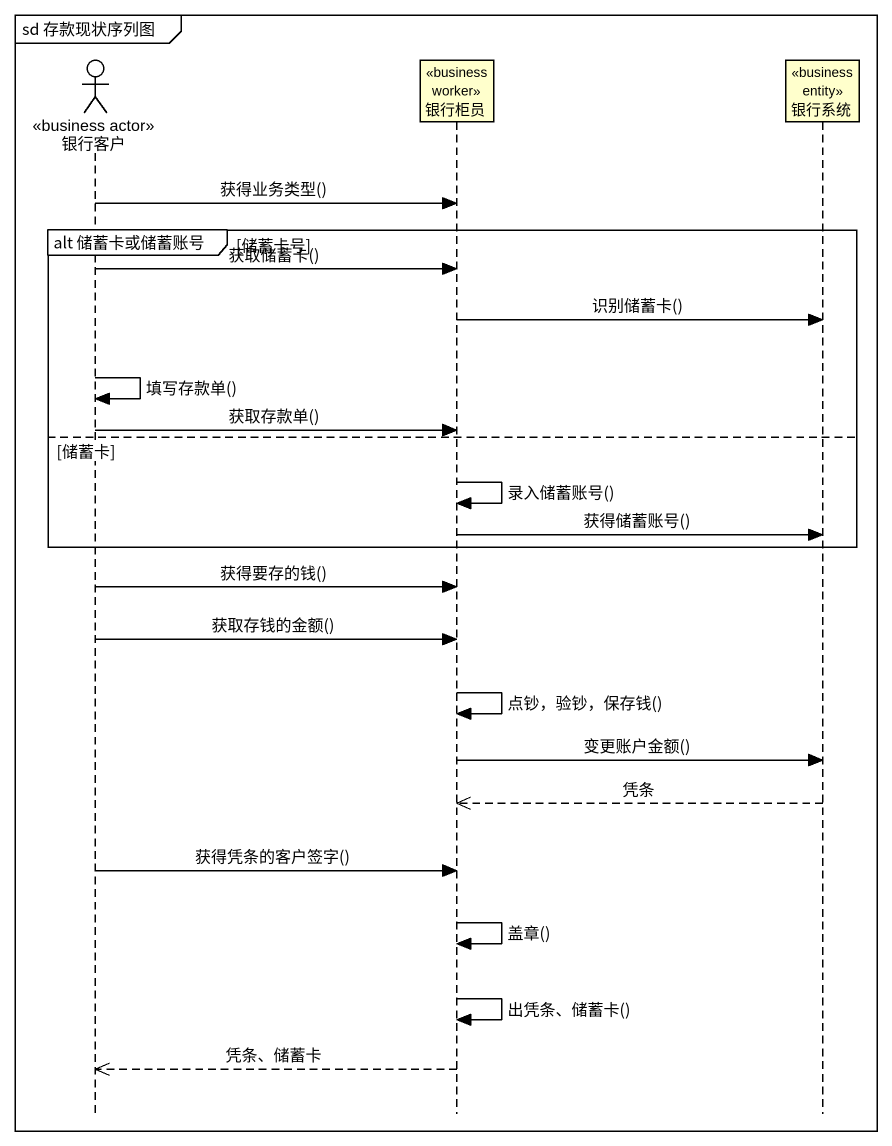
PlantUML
@startuml
mainframe sd 存款现状序列图
hide footbox
actor 银行客户 <<business actor>>
participant 银行柜员 <<business worker>>
participant 银行系统 <<business entity>>

银行客户 -> 银行柜员 : 获得业务类型()
group alt 储蓄卡或储蓄账号 [储蓄卡号]
  银行客户 -> 银行柜员 : 获取储蓄卡()
  银行柜员 -> 银行系统 : 识别储蓄卡()
  银行客户 -> 银行客户 : 填写存款单()
  银行客户 -> 银行柜员 : 获取存款单()
else 储蓄卡
  银行柜员 -> 银行柜员 : 录入储蓄账号()
  银行柜员 -> 银行系统 : 获得储蓄账号()
end
银行客户 -> 银行柜员 : 获得要存的钱()
银行客户 -> 银行柜员 : 获取存钱的金额()
银行柜员 -> 银行柜员 : 点钞，验钞，保存钱()
银行柜员 -> 银行系统 : 变更账户金额()
银行系统 -->> 银行柜员 : 凭条
银行客户 -> 银行柜员 : 获得凭条的客户签字()
银行柜员 -> 银行柜员 : 盖章()
银行柜员 -> 银行柜员 : 出凭条、储蓄卡()
银行柜员 -->> 银行客户 : 凭条、储蓄卡
@enduml
